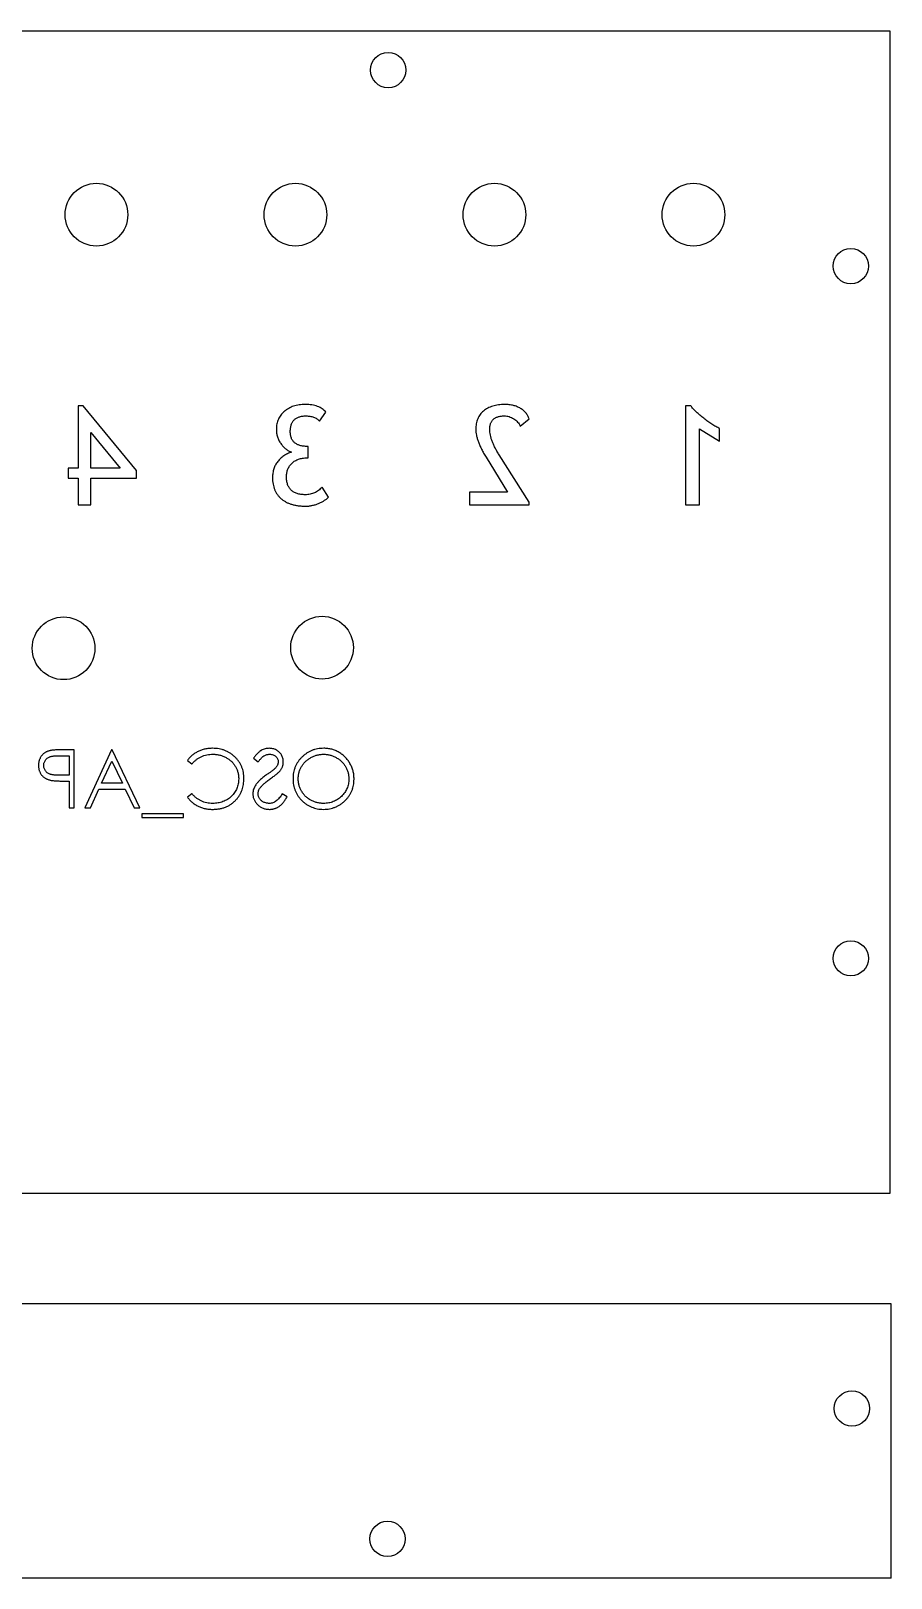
# Model space of a CAD drawing. Header units: millimetres. Extents: x 475 to 703, y 573 to 771.
# Drawn here: x 593.5 to 703.3, y 573.5 to 770.8 of the extents above; entities that cross this region are included whole.
import ezdxf

# ---------------------------------------------------------------- set-up
doc = ezdxf.new("R2010")
doc.units = ezdxf.units.MM

msp = doc.modelspace()

# ---------------------------------------------------------------- linework, layer by layer
at = {"color": 7, "linetype": 'Continuous', "lineweight": 25}
for p, q in [((475.05, 770.81), (703.15, 770.81)), ((703.15, 770.81), (703.15, 622.51)), ((600.18, 723), (599.53, 723)), ((599.53, 723), (599.53, 715.05)), ((606.99, 714.74), (600.18, 723)), ((677.72, 723), (677.04, 723)), ((677.04, 723), (677.04, 710.35)), ((630.34, 721.05), (631.15, 722.19)), ((655.96, 720.4), (657.09, 721.31)), ((601.15, 719.59), (604.88, 715.05)), ((601.15, 715.05), (601.15, 719.59)), ((678.82, 720.04), (681.41, 718.46)), ((678.82, 710.35), (678.82, 720.04)), ((681.41, 718.46), (681.41, 720.08)), ((628.88, 717.81), (628.8, 717.81)), ((628.88, 716.35), (628.88, 717.81)), ((651.6, 716.43), (654.34, 711.97)), ((657.09, 710.69), (653.27, 716.73)), ((599.53, 715.05), (598.24, 715.05)), ((598.24, 715.05), (598.24, 713.75)), ((604.88, 715.05), (601.15, 715.05)), ((606.99, 713.75), (606.99, 714.74)), ((628.74, 716.35), (628.88, 716.35)), ((598.24, 713.75), (599.53, 713.75)), ((599.53, 713.75), (599.53, 710.35)), ((601.15, 710.35), (601.15, 713.75)), ((601.15, 713.75), (606.99, 713.75)), ((631.47, 711.32), (630.66, 712.62)), ((654.34, 711.97), (649.47, 711.97)), ((649.47, 711.97), (649.47, 710.35)), ((657.09, 710.35), (657.09, 710.69)), ((599.53, 710.35), (601.15, 710.35)), ((649.47, 710.35), (657.09, 710.35)), ((677.04, 710.35), (678.82, 710.35)), ((599.04, 679.11), (597.58, 679.11)), ((599.04, 671.7), (599.04, 679.11)), ((603.78, 679.11), (600.37, 671.7)), ((603.88, 679.11), (603.78, 679.11)), ((607.39, 671.7), (603.88, 679.11)), ((597.02, 678.35), (598.37, 678.35)), ((598.37, 678.35), (598.37, 675.88)), ((602.53, 674.84), (603.84, 677.67)), ((603.84, 677.67), (605.18, 674.84)), ((613.47, 677.75), (614.05, 677.31)), ((621.93, 678.05), (622.53, 677.59)), ((598.37, 675.88), (597.07, 675.87)), ((597.84, 675.12), (598.37, 675.12)), ((598.37, 675.12), (598.37, 671.7)), ((601.09, 671.7), (602.18, 674.08)), ((602.18, 674.08), (605.54, 674.08)), ((605.18, 674.84), (602.53, 674.84)), ((605.54, 674.08), (606.67, 671.7)), ((614.05, 673.51), (613.47, 673.07)), ((626.2, 673.13), (625.57, 673.51)), ((598.37, 671.7), (599.04, 671.7)), ((600.37, 671.7), (601.09, 671.7)), ((606.67, 671.7), (607.39, 671.7)), ((607.68, 670.94), (607.68, 670.47)), ((613, 670.94), (607.68, 670.94)), ((607.68, 670.47), (613, 670.47)), ((613, 670.47), (613, 670.94)), ((703.15, 622.51), (475.05, 622.51)), ((703.29, 608.46), (475.19, 608.46)), ((703.29, 573.46), (703.29, 608.46)), ((703.29, 573.46), (475.19, 573.46))]:
    msp.add_line(p, q, dxfattribs=at)
for centre, radius in [((639.1, 765.81), 2.25), ((601.87, 747.37), 4), ((627.27, 747.37), 4), ((652.67, 747.37), 4), ((678.07, 747.37), 4), ((698.15, 740.81), 2.25), ((597.67, 692.06), 4), ((630.66, 692.14), 4), ((698.15, 652.51), 2.25), ((698.29, 595.09), 2.25), ((639.02, 578.46), 2.25)]:
    msp.add_circle(centre, radius, dxfattribs=at)
for points, knots in [([(628.51, 723.16), (628.38, 723.16), (628.12, 723.15), (627.74, 723.11), (627.38, 723.04), (627.03, 722.95), (626.71, 722.82), (626.4, 722.67), (626.12, 722.49), (625.85, 722.28), (625.61, 722.06), (625.4, 721.81), (625.23, 721.55), (625.08, 721.28), (624.96, 720.98), (624.88, 720.68), (624.83, 720.35), (624.83, 720.13), (624.83, 720.02)], [0, 0, 0, 0, 0.073377, 0.143895, 0.211417, 0.27693, 0.340518, 0.403191, 0.464888, 0.527122, 0.588252, 0.647533, 0.705059, 0.762736, 0.819818, 0.878284, 0.937808, 1, 1, 1, 1]), ([(631.15, 722.19), (631.08, 722.26), (630.94, 722.42), (630.69, 722.62), (630.41, 722.79), (630.09, 722.92), (629.74, 723.03), (629.36, 723.11), (628.95, 723.15), (628.66, 723.16), (628.51, 723.16)], [0, 0, 0, 0, 0.10783, 0.216249, 0.328734, 0.44654, 0.570522, 0.703766, 0.846608, 1, 1, 1, 1]), ([(654, 723.16), (653.86, 723.16), (653.58, 723.15), (653.18, 723.11), (652.8, 723.05), (652.44, 722.96), (652.12, 722.84), (651.81, 722.7), (651.53, 722.53), (651.27, 722.33), (651.03, 722.11), (650.83, 721.87), (650.66, 721.61), (650.52, 721.32), (650.42, 721.02), (650.34, 720.69), (650.29, 720.34), (650.29, 720.1), (650.28, 719.98)], [0, 0, 0, 0, 0.076774, 0.149316, 0.217878, 0.283909, 0.347053, 0.407543, 0.466767, 0.525145, 0.582338, 0.638777, 0.694905, 0.751901, 0.809976, 0.870135, 0.933253, 1, 1, 1, 1]), ([(657.09, 721.31), (657.07, 721.38), (657.02, 721.52), (656.92, 721.72), (656.81, 721.9), (656.68, 722.08), (656.53, 722.24), (656.37, 722.39), (656.19, 722.54), (655.99, 722.66), (655.78, 722.78), (655.56, 722.88), (655.32, 722.97), (655.08, 723.04), (654.82, 723.09), (654.56, 723.13), (654.28, 723.15), (654.09, 723.16), (654, 723.16)], [0, 0, 0, 0, 0.0569668, 0.1133665, 0.1693516, 0.2261021, 0.2823946, 0.3404974, 0.3998927, 0.4611051, 0.523435, 0.5869273, 0.6513506, 0.7170338, 0.7841498, 0.8539133, 0.9257517, 1, 1, 1, 1]), ([(681.41, 720.08), (681.25, 720.16), (680.91, 720.34), (680.42, 720.65), (679.9, 721), (679.38, 721.39), (678.88, 721.8), (678.44, 722.2), (678.04, 722.59), (677.82, 722.87), (677.72, 723)], [0, 0, 0, 0, 0.116413, 0.240218, 0.37211, 0.511774, 0.650378, 0.777463, 0.893828, 1, 1, 1, 1]), ([(626.61, 719.71), (626.61, 719.79), (626.61, 719.95), (626.64, 720.17), (626.68, 720.38), (626.73, 720.58), (626.8, 720.76), (626.89, 720.92), (626.99, 721.07), (627.11, 721.21), (627.24, 721.32), (627.39, 721.43), (627.56, 721.51), (627.74, 721.58), (627.93, 721.63), (628.14, 721.67), (628.37, 721.7), (628.53, 721.7), (628.61, 721.7)], [0, 0, 0, 0, 0.074426, 0.144472, 0.210661, 0.272402, 0.332166, 0.388913, 0.444729, 0.499093, 0.554045, 0.609215, 0.666297, 0.72606, 0.788556, 0.854745, 0.924791, 1, 1, 1, 1]), ([(628.61, 721.7), (628.7, 721.7), (628.87, 721.69), (629.12, 721.66), (629.36, 721.61), (629.58, 721.54), (629.8, 721.45), (629.99, 721.34), (630.18, 721.21), (630.28, 721.1), (630.34, 721.05)], [0, 0, 0, 0, 0.1402061, 0.2732714, 0.4002011, 0.5234225, 0.6441405, 0.7624751, 0.8809827, 1, 1, 1, 1]), ([(652.07, 719.96), (652.07, 720.03), (652.07, 720.16), (652.09, 720.36), (652.13, 720.55), (652.18, 720.72), (652.24, 720.88), (652.32, 721.02), (652.42, 721.15), (652.53, 721.27), (652.65, 721.37), (652.79, 721.46), (652.94, 721.53), (653.11, 721.59), (653.29, 721.64), (653.48, 721.67), (653.69, 721.7), (653.83, 721.7), (653.91, 721.7)], [0, 0, 0, 0, 0.072342, 0.140638, 0.205551, 0.266211, 0.32477, 0.380522, 0.435404, 0.49025, 0.544673, 0.600724, 0.659154, 0.719506, 0.783525, 0.851543, 0.923306, 1, 1, 1, 1]), ([(653.91, 721.7), (654.02, 721.7), (654.23, 721.69), (654.54, 721.62), (654.84, 721.5), (655.13, 721.34), (655.4, 721.15), (655.62, 720.92), (655.82, 720.68), (655.91, 720.49), (655.96, 720.4)], [0, 0, 0, 0, 0.1253174, 0.2502454, 0.3758883, 0.5059724, 0.6351454, 0.7586154, 0.8796502, 1, 1, 1, 1]), ([(624.83, 720.02), (624.83, 719.93), (624.83, 719.76), (624.86, 719.51), (624.9, 719.27), (624.97, 719.03), (625.05, 718.8), (625.15, 718.58), (625.27, 718.37), (625.45, 718.1), (625.7, 717.79), (626.03, 717.49), (626.38, 717.24), (626.64, 717.13), (626.77, 717.08)], [0, 0, 0, 0, 0.069017, 0.136292, 0.20233, 0.267441, 0.332253, 0.397332, 0.462412, 0.528231, 0.655579, 0.775196, 0.888648, 1, 1, 1, 1]), ([(628.8, 717.81), (628.71, 717.81), (628.54, 717.81), (628.29, 717.84), (628.06, 717.87), (627.85, 717.92), (627.65, 717.99), (627.47, 718.07), (627.3, 718.17), (627.16, 718.28), (627.03, 718.41), (626.91, 718.55), (626.82, 718.71), (626.74, 718.88), (626.68, 719.07), (626.64, 719.27), (626.61, 719.48), (626.61, 719.63), (626.61, 719.71)], [0, 0, 0, 0, 0.080046, 0.155039, 0.225199, 0.291179, 0.353833, 0.413495, 0.470214, 0.52569, 0.579574, 0.633247, 0.688661, 0.744601, 0.803883, 0.865305, 0.930618, 1, 1, 1, 1]), ([(650.28, 719.98), (650.29, 719.86), (650.3, 719.6), (650.36, 719.21), (650.47, 718.81), (650.61, 718.37), (650.8, 717.92), (651.03, 717.44), (651.29, 716.93), (651.49, 716.6), (651.6, 716.43)], [0, 0, 0, 0, 0.095381, 0.197152, 0.307669, 0.42625, 0.554711, 0.692872, 0.841093, 1, 1, 1, 1]), ([(653.27, 716.73), (653.17, 716.89), (652.99, 717.19), (652.74, 717.64), (652.54, 718.07), (652.36, 718.48), (652.23, 718.87), (652.14, 719.25), (652.08, 719.61), (652.07, 719.84), (652.07, 719.96)], [0, 0, 0, 0, 0.156384, 0.302282, 0.439639, 0.5678917, 0.6866414, 0.7976625, 0.9023491, 1, 1, 1, 1]), ([(626.77, 717.08), (626.68, 717.05), (626.5, 716.99), (626.24, 716.88), (626, 716.75), (625.77, 716.61), (625.56, 716.45), (625.35, 716.28), (625.17, 716.09), (625, 715.89), (624.84, 715.67), (624.71, 715.44), (624.6, 715.2), (624.5, 714.95), (624.43, 714.69), (624.38, 714.41), (624.35, 714.13), (624.34, 713.94), (624.34, 713.84)], [0, 0, 0, 0, 0.065965, 0.130501, 0.193383, 0.254659, 0.316125, 0.37668, 0.437069, 0.498066, 0.558847, 0.619525, 0.680347, 0.741203, 0.803213, 0.867131, 0.93257, 1, 1, 1, 1]), ([(626.12, 713.97), (626.13, 714.05), (626.13, 714.22), (626.17, 714.47), (626.22, 714.7), (626.3, 714.93), (626.4, 715.14), (626.52, 715.34), (626.67, 715.52), (626.84, 715.69), (627.02, 715.85), (627.23, 715.98), (627.44, 716.09), (627.67, 716.19), (627.92, 716.26), (628.18, 716.31), (628.45, 716.34), (628.64, 716.35), (628.74, 716.35)], [0, 0, 0, 0, 0.065, 0.127407, 0.187641, 0.247052, 0.305148, 0.363467, 0.422339, 0.482681, 0.543257, 0.604364, 0.665606, 0.727569, 0.791857, 0.85817, 0.927364, 1, 1, 1, 1]), ([(624.34, 713.84), (624.34, 713.7), (624.35, 713.42), (624.4, 713.02), (624.49, 712.64), (624.61, 712.29), (624.77, 711.96), (624.96, 711.66), (625.18, 711.38), (625.44, 711.13), (625.74, 710.91), (626.06, 710.71), (626.4, 710.55), (626.78, 710.42), (627.18, 710.32), (627.61, 710.24), (628.07, 710.2), (628.39, 710.19), (628.55, 710.19)], [0, 0, 0, 0, 0.067297, 0.13064, 0.191417, 0.249895, 0.307178, 0.363137, 0.419457, 0.476347, 0.534303, 0.592853, 0.653542, 0.715949, 0.781667, 0.850757, 0.923119, 1, 1, 1, 1]), ([(628.52, 711.65), (628.43, 711.65), (628.24, 711.65), (627.96, 711.68), (627.71, 711.72), (627.48, 711.79), (627.26, 711.87), (627.06, 711.97), (626.88, 712.09), (626.72, 712.22), (626.58, 712.38), (626.46, 712.55), (626.35, 712.74), (626.27, 712.95), (626.2, 713.18), (626.16, 713.43), (626.13, 713.69), (626.13, 713.87), (626.12, 713.97)], [0, 0, 0, 0, 0.076124, 0.147218, 0.214435, 0.277504, 0.337589, 0.395579, 0.450991, 0.505883, 0.560664, 0.615727, 0.672273, 0.730748, 0.792721, 0.857336, 0.926521, 1, 1, 1, 1]), ([(630.66, 712.62), (630.59, 712.54), (630.45, 712.39), (630.22, 712.19), (629.97, 712.02), (629.71, 711.88), (629.43, 711.78), (629.14, 711.7), (628.84, 711.66), (628.63, 711.65), (628.52, 711.65)], [0, 0, 0, 0, 0.129817, 0.255601, 0.377952, 0.499233, 0.62105, 0.743983, 0.869494, 1, 1, 1, 1]), ([(628.55, 710.19), (628.69, 710.19), (628.97, 710.2), (629.38, 710.27), (629.8, 710.37), (630.2, 710.52), (630.57, 710.69), (630.91, 710.88), (631.22, 711.09), (631.39, 711.25), (631.47, 711.32)], [0, 0, 0, 0, 0.130508, 0.260788, 0.392808, 0.527261, 0.65842, 0.780126, 0.893648, 1, 1, 1, 1]), ([(595.9, 679), (595.84, 678.99), (595.74, 678.96), (595.6, 678.9), (595.46, 678.84), (595.33, 678.76), (595.2, 678.68), (595.08, 678.58), (594.97, 678.47), (594.87, 678.35), (594.78, 678.23), (594.7, 678.09), (594.63, 677.95), (594.57, 677.8), (594.53, 677.64), (594.5, 677.48), (594.48, 677.3), (594.48, 677.19), (594.48, 677.12)], [0, 0, 0, 0, 0.062481, 0.12349, 0.183411, 0.243153, 0.302127, 0.36171, 0.421842, 0.482932, 0.544552, 0.605681, 0.66768, 0.729984, 0.794551, 0.860346, 0.928907, 1, 1, 1, 1]), ([(597.58, 679.11), (597.48, 679.11), (597.29, 679.11), (597.02, 679.11), (596.77, 679.1), (596.54, 679.08), (596.35, 679.07), (596.17, 679.05), (596.02, 679.03), (595.94, 679.01), (595.9, 679)], [0, 0, 0, 0, 0.176956, 0.339055, 0.486318, 0.618781, 0.735619, 0.838742, 0.926457, 1, 1, 1, 1]), ([(616.7, 679.3), (616.62, 679.3), (616.45, 679.3), (616.2, 679.28), (615.96, 679.25), (615.72, 679.2), (615.49, 679.15), (615.27, 679.07), (615.05, 678.99), (614.84, 678.9), (614.64, 678.79), (614.44, 678.67), (614.26, 678.54), (614.08, 678.41), (613.91, 678.26), (613.75, 678.1), (613.61, 677.93), (613.52, 677.81), (613.47, 677.75)], [0, 0, 0, 0, 0.0685475, 0.1356829, 0.201215, 0.2656822, 0.3292668, 0.3923954, 0.4550698, 0.5171269, 0.57879, 0.6397399, 0.7001915, 0.7598062, 0.8196283, 0.8793548, 0.9395116, 1, 1, 1, 1]), ([(620.69, 675.45), (620.69, 675.58), (620.68, 675.85), (620.63, 676.23), (620.54, 676.6), (620.41, 676.95), (620.25, 677.29), (620.06, 677.61), (619.82, 677.91), (619.56, 678.19), (619.27, 678.45), (618.95, 678.68), (618.62, 678.87), (618.27, 679.03), (617.91, 679.15), (617.52, 679.24), (617.12, 679.29), (616.84, 679.3), (616.7, 679.3)], [0, 0, 0, 0, 0.064558, 0.127014, 0.187955, 0.248014, 0.307748, 0.368235, 0.42947, 0.492743, 0.556258, 0.618217, 0.679655, 0.741246, 0.803415, 0.866815, 0.932328, 1, 1, 1, 1]), ([(623.9, 679.3), (623.81, 679.3), (623.64, 679.29), (623.38, 679.24), (623.14, 679.15), (622.94, 679.06), (622.78, 678.96), (622.67, 678.87), (622.55, 678.77), (622.42, 678.65), (622.3, 678.52), (622.18, 678.38), (622.05, 678.22), (621.97, 678.11), (621.93, 678.05)], [0, 0, 0, 0, 0.107233, 0.213252, 0.31883, 0.426794, 0.483646, 0.543604, 0.608308, 0.677127, 0.750686, 0.828713, 0.91219, 1, 1, 1, 1]), ([(625.72, 677.57), (625.72, 677.65), (625.72, 677.81), (625.67, 678.03), (625.6, 678.25), (625.49, 678.45), (625.36, 678.64), (625.21, 678.81), (625.03, 678.95), (624.83, 679.08), (624.61, 679.18), (624.38, 679.25), (624.14, 679.29), (623.98, 679.3), (623.9, 679.3)], [0, 0, 0, 0, 0.0837854, 0.1657799, 0.24628, 0.3274609, 0.408797, 0.4897152, 0.571376, 0.6555233, 0.7410195, 0.8265468, 0.9119889, 1, 1, 1, 1]), ([(630.9, 679.3), (630.76, 679.3), (630.49, 679.29), (630.1, 679.24), (629.72, 679.15), (629.36, 679.03), (629.01, 678.87), (628.69, 678.67), (628.38, 678.44), (628.09, 678.18), (627.82, 677.89), (627.59, 677.59), (627.4, 677.27), (627.24, 676.93), (627.11, 676.57), (627.02, 676.2), (626.97, 675.81), (626.96, 675.54), (626.96, 675.41)], [0, 0, 0, 0, 0.06657, 0.130749, 0.193413, 0.254989, 0.316114, 0.377262, 0.439401, 0.502971, 0.566525, 0.628231, 0.689091, 0.749345, 0.81017, 0.87161, 0.934869, 1, 1, 1, 1]), ([(634.75, 675.37), (634.75, 675.46), (634.74, 675.64), (634.72, 675.9), (634.68, 676.15), (634.62, 676.41), (634.55, 676.65), (634.46, 676.89), (634.35, 677.13), (634.23, 677.36), (634.1, 677.58), (633.95, 677.79), (633.8, 677.99), (633.62, 678.17), (633.44, 678.34), (633.25, 678.5), (633.05, 678.65), (632.83, 678.79), (632.6, 678.91), (632.37, 679.01), (632.14, 679.1), (631.9, 679.18), (631.66, 679.23), (631.41, 679.27), (631.16, 679.3), (630.99, 679.3), (630.9, 679.3)], [0, 0, 0, 0, 0.043209, 0.0858729, 0.12812, 0.170152, 0.2119176, 0.253753, 0.2960064, 0.3384434, 0.3810154, 0.4228205, 0.4640891, 0.5051258, 0.545975, 0.5869852, 0.6283386, 0.6700838, 0.7119916, 0.7530392, 0.7940494, 0.8348855, 0.8754983, 0.9165473, 0.9580038, 1, 1, 1, 1]), ([(594.48, 677.12), (594.48, 677.06), (594.48, 676.94), (594.5, 676.77), (594.53, 676.6), (594.57, 676.45), (594.63, 676.3), (594.7, 676.15), (594.78, 676.02), (594.87, 675.89), (594.97, 675.78), (595.08, 675.67), (595.21, 675.57), (595.34, 675.49), (595.48, 675.41), (595.63, 675.35), (595.79, 675.29), (595.9, 675.26), (595.95, 675.24)], [0, 0, 0, 0, 0.070119, 0.137192, 0.202016, 0.264631, 0.326117, 0.38601, 0.445812, 0.505298, 0.564633, 0.624283, 0.683902, 0.743953, 0.805388, 0.868388, 0.933084, 1, 1, 1, 1]), ([(595.14, 677.12), (595.14, 677.18), (595.15, 677.3), (595.19, 677.47), (595.26, 677.64), (595.35, 677.79), (595.46, 677.93), (595.59, 678.06), (595.74, 678.15), (595.87, 678.22), (596, 678.25), (596.1, 678.28), (596.22, 678.3), (596.35, 678.32), (596.5, 678.34), (596.66, 678.35), (596.83, 678.35), (596.95, 678.35), (597.02, 678.35)], [0, 0, 0, 0, 0.070044, 0.139238, 0.208197, 0.279173, 0.349987, 0.418354, 0.48761, 0.557411, 0.59533, 0.637964, 0.685913, 0.738185, 0.796103, 0.858517, 0.926658, 1, 1, 1, 1]), ([(597.07, 675.87), (597.01, 675.87), (596.89, 675.87), (596.71, 675.87), (596.55, 675.88), (596.4, 675.9), (596.26, 675.92), (596.14, 675.94), (596.02, 675.97), (595.9, 676.01), (595.75, 676.08), (595.59, 676.17), (595.46, 676.3), (595.35, 676.44), (595.26, 676.6), (595.19, 676.76), (595.15, 676.94), (595.14, 677.06), (595.14, 677.12)], [0, 0, 0, 0, 0.072538, 0.140034, 0.202496, 0.260575, 0.313228, 0.361583, 0.404878, 0.444127, 0.5164, 0.586507, 0.655085, 0.724384, 0.793974, 0.861638, 0.930111, 1, 1, 1, 1]), ([(614.05, 677.31), (614.1, 677.36), (614.18, 677.45), (614.31, 677.59), (614.45, 677.72), (614.59, 677.84), (614.74, 677.95), (614.9, 678.05), (615.06, 678.15), (615.29, 678.26), (615.59, 678.37), (615.96, 678.47), (616.35, 678.53), (616.61, 678.54), (616.75, 678.54)], [0, 0, 0, 0, 0.0631633, 0.1254749, 0.1871212, 0.2482943, 0.3092949, 0.3698501, 0.4309734, 0.492456, 0.616148, 0.7408437, 0.8681826, 1, 1, 1, 1]), ([(616.75, 678.54), (616.82, 678.54), (616.97, 678.54), (617.19, 678.52), (617.4, 678.49), (617.61, 678.44), (617.82, 678.38), (618.02, 678.31), (618.22, 678.22), (618.42, 678.12), (618.6, 678.01), (618.78, 677.9), (618.94, 677.77), (619.1, 677.63), (619.24, 677.49), (619.37, 677.33), (619.49, 677.17), (619.61, 676.99), (619.71, 676.81), (619.79, 676.63), (619.86, 676.44), (619.92, 676.24), (619.97, 676.04), (620, 675.83), (620.02, 675.62), (620.03, 675.47), (620.03, 675.4)], [0, 0, 0, 0, 0.043955, 0.087502, 0.130463, 0.172752, 0.215403, 0.25765, 0.300153, 0.343121, 0.385925, 0.427686, 0.468818, 0.509492, 0.549883, 0.58998, 0.630405, 0.670869, 0.711384, 0.751627, 0.791776, 0.832459, 0.873319, 0.914543, 0.956924, 1, 1, 1, 1]), ([(622.53, 677.59), (622.56, 677.64), (622.63, 677.73), (622.74, 677.85), (622.84, 677.97), (622.94, 678.07), (623.03, 678.16), (623.12, 678.24), (623.2, 678.3), (623.31, 678.37), (623.45, 678.44), (623.62, 678.5), (623.79, 678.53), (623.91, 678.54), (623.97, 678.54)], [0, 0, 0, 0, 0.0984694, 0.1896291, 0.2741841, 0.3521832, 0.4231989, 0.4885509, 0.5484733, 0.6014402, 0.7011981, 0.7995918, 0.8985451, 1, 1, 1, 1]), ([(623.97, 678.54), (624.05, 678.54), (624.2, 678.53), (624.41, 678.48), (624.6, 678.4), (624.76, 678.28), (624.89, 678.13), (624.99, 677.97), (625.05, 677.79), (625.06, 677.67), (625.06, 677.6)], [0, 0, 0, 0, 0.143073, 0.275903, 0.402371, 0.528414, 0.650356, 0.765895, 0.880774, 1, 1, 1, 1]), ([(625.06, 677.6), (625.06, 677.56), (625.06, 677.48), (625.03, 677.37), (625, 677.25), (624.96, 677.13), (624.89, 677.02), (624.81, 676.9), (624.7, 676.77), (624.62, 676.69), (624.57, 676.65)], [0, 0, 0, 0, 0.107285, 0.214746, 0.322939, 0.434116, 0.553412, 0.686073, 0.834256, 1, 1, 1, 1]), ([(625.31, 676.44), (625.34, 676.49), (625.41, 676.57), (625.49, 676.71), (625.57, 676.85), (625.62, 676.99), (625.67, 677.13), (625.7, 677.27), (625.72, 677.42), (625.72, 677.52), (625.72, 677.57)], [0, 0, 0, 0, 0.133507, 0.262559, 0.388264, 0.512667, 0.633722, 0.755394, 0.877553, 1, 1, 1, 1]), ([(627.62, 675.41), (627.63, 675.48), (627.63, 675.63), (627.65, 675.84), (627.68, 676.04), (627.73, 676.24), (627.79, 676.44), (627.86, 676.63), (627.95, 676.81), (628.05, 676.99), (628.16, 677.16), (628.28, 677.33), (628.41, 677.48), (628.55, 677.63), (628.71, 677.76), (628.88, 677.89), (629.05, 678.01), (629.24, 678.12), (629.43, 678.22), (629.63, 678.3), (629.83, 678.38), (630.03, 678.44), (630.24, 678.48), (630.44, 678.52), (630.66, 678.54), (630.8, 678.54), (630.87, 678.54)], [0, 0, 0, 0, 0.042915, 0.08513, 0.126473, 0.167453, 0.207976, 0.248249, 0.28875, 0.32967, 0.370537, 0.411129, 0.451819, 0.492406, 0.533486, 0.575263, 0.617441, 0.660672, 0.70394, 0.746868, 0.789079, 0.831104, 0.873238, 0.915166, 0.957381, 1, 1, 1, 1]), ([(630.87, 678.54), (630.94, 678.54), (631.08, 678.54), (631.29, 678.52), (631.49, 678.48), (631.69, 678.44), (631.89, 678.38), (632.09, 678.31), (632.28, 678.22), (632.47, 678.12), (632.66, 678.01), (632.83, 677.89), (633, 677.76), (633.15, 677.62), (633.29, 677.47), (633.43, 677.32), (633.55, 677.15), (633.66, 676.98), (633.76, 676.8), (633.85, 676.61), (633.92, 676.42), (633.98, 676.22), (634.03, 676.02), (634.06, 675.81), (634.08, 675.59), (634.08, 675.45), (634.08, 675.38)], [0, 0, 0, 0, 0.042023, 0.083645, 0.124984, 0.166247, 0.207702, 0.249631, 0.291742, 0.334743, 0.37746, 0.419556, 0.461044, 0.502096, 0.542891, 0.583801, 0.624864, 0.666225, 0.707399, 0.748557, 0.789655, 0.83074, 0.87207, 0.913993, 0.956498, 1, 1, 1, 1]), ([(595.95, 675.24), (596, 675.23), (596.1, 675.21), (596.27, 675.19), (596.47, 675.17), (596.69, 675.15), (596.94, 675.14), (597.21, 675.13), (597.52, 675.12), (597.73, 675.12), (597.84, 675.12)], [0, 0, 0, 0, 0.075173, 0.164746, 0.268017, 0.385912, 0.517789, 0.663691, 0.824413, 1, 1, 1, 1]), ([(620.03, 675.4), (620.02, 675.29), (620.02, 675.08), (619.97, 674.76), (619.9, 674.46), (619.79, 674.17), (619.66, 673.9), (619.5, 673.64), (619.31, 673.39), (619.08, 673.16), (618.84, 672.96), (618.58, 672.77), (618.31, 672.62), (618.02, 672.49), (617.71, 672.39), (617.39, 672.32), (617.05, 672.28), (616.82, 672.28), (616.7, 672.27)], [0, 0, 0, 0, 0.064323, 0.12629, 0.186726, 0.246146, 0.305576, 0.365429, 0.426326, 0.48884, 0.551725, 0.613919, 0.675484, 0.737334, 0.800229, 0.864502, 0.931041, 1, 1, 1, 1]), ([(619.75, 672.81), (619.83, 672.9), (619.98, 673.08), (620.17, 673.38), (620.33, 673.69), (620.46, 674.02), (620.56, 674.35), (620.64, 674.71), (620.68, 675.07), (620.69, 675.32), (620.69, 675.45)], [0, 0, 0, 0, 0.124329, 0.247156, 0.36878, 0.490734, 0.613614, 0.738958, 0.867311, 1, 1, 1, 1]), ([(623.58, 675.91), (623.5, 675.85), (623.34, 675.74), (623.12, 675.57), (622.92, 675.4), (622.74, 675.24), (622.57, 675.08), (622.43, 674.93), (622.31, 674.79), (622.17, 674.6), (622.04, 674.37), (621.92, 674.09), (621.84, 673.8), (621.84, 673.61), (621.83, 673.52)], [0, 0, 0, 0, 0.0969723, 0.1877734, 0.2723961, 0.351321, 0.4243348, 0.4919088, 0.5542332, 0.6112677, 0.7163478, 0.8145401, 0.9084955, 1, 1, 1, 1]), ([(622.76, 674.26), (622.79, 674.3), (622.86, 674.39), (622.98, 674.52), (623.12, 674.66), (623.28, 674.8), (623.46, 674.95), (623.65, 675.11), (623.87, 675.27), (624.02, 675.38), (624.1, 675.44)], [0, 0, 0, 0, 0.0902792, 0.1895299, 0.2991979, 0.4189259, 0.5483763, 0.6881364, 0.8390835, 1, 1, 1, 1]), ([(624.57, 676.65), (624.56, 676.63), (624.52, 676.6), (624.45, 676.54), (624.35, 676.47), (624.24, 676.39), (624.1, 676.29), (623.95, 676.17), (623.77, 676.05), (623.64, 675.96), (623.58, 675.91)], [0, 0, 0, 0, 0.052594, 0.124952, 0.218094, 0.333502, 0.468789, 0.624938, 0.801683, 1, 1, 1, 1]), ([(624.1, 675.44), (624.17, 675.49), (624.32, 675.6), (624.53, 675.76), (624.72, 675.9), (624.88, 676.03), (625.02, 676.15), (625.14, 676.26), (625.23, 676.35), (625.29, 676.42), (625.31, 676.44)], [0, 0, 0, 0, 0.181535, 0.347082, 0.495568, 0.628357, 0.74552, 0.845831, 0.930782, 1, 1, 1, 1]), ([(626.96, 675.41), (626.96, 675.28), (626.97, 675.01), (627.02, 674.63), (627.11, 674.26), (627.24, 673.9), (627.39, 673.56), (627.59, 673.24), (627.82, 672.93), (628.08, 672.64), (628.37, 672.38), (628.68, 672.15), (629, 671.95), (629.34, 671.79), (629.69, 671.67), (630.06, 671.58), (630.45, 671.52), (630.71, 671.52), (630.84, 671.51)], [0, 0, 0, 0, 0.0652265, 0.128569, 0.1903204, 0.251378, 0.3123875, 0.3737887, 0.4364312, 0.5005668, 0.5646868, 0.6271355, 0.6884554, 0.7492457, 0.8101552, 0.8716709, 0.9347735, 1, 1, 1, 1]), ([(630.87, 672.27), (630.8, 672.27), (630.65, 672.28), (630.43, 672.3), (630.22, 672.33), (630.01, 672.38), (629.81, 672.43), (629.61, 672.5), (629.42, 672.59), (629.22, 672.68), (629.04, 672.79), (628.87, 672.91), (628.71, 673.04), (628.55, 673.17), (628.41, 673.32), (628.28, 673.48), (628.16, 673.64), (628.05, 673.82), (627.95, 674), (627.86, 674.19), (627.79, 674.38), (627.73, 674.57), (627.68, 674.78), (627.65, 674.98), (627.63, 675.2), (627.63, 675.34), (627.62, 675.41)], [0, 0, 0, 0, 0.043633, 0.086538, 0.129177, 0.171436, 0.213416, 0.255266, 0.297369, 0.339941, 0.382347, 0.423953, 0.464871, 0.505572, 0.546003, 0.586568, 0.627065, 0.668271, 0.709549, 0.750428, 0.791096, 0.832027, 0.873136, 0.914611, 0.956956, 1, 1, 1, 1]), ([(630.84, 671.51), (630.98, 671.52), (631.24, 671.52), (631.63, 671.58), (632, 671.67), (632.36, 671.79), (632.7, 671.95), (633.02, 672.14), (633.33, 672.38), (633.62, 672.64), (633.88, 672.92), (634.12, 673.23), (634.31, 673.55), (634.47, 673.89), (634.6, 674.24), (634.68, 674.6), (634.74, 674.98), (634.74, 675.24), (634.75, 675.37)], [0, 0, 0, 0, 0.0658189, 0.1297465, 0.192072, 0.2534594, 0.3145696, 0.3762799, 0.4390257, 0.503267, 0.5674928, 0.6297048, 0.6909996, 0.7514517, 0.8120044, 0.8731497, 0.9356355, 1, 1, 1, 1]), ([(634.08, 675.38), (634.08, 675.27), (634.07, 675.06), (634.03, 674.75), (633.96, 674.46), (633.85, 674.17), (633.72, 673.9), (633.56, 673.64), (633.36, 673.4), (633.14, 673.17), (632.9, 672.96), (632.65, 672.78), (632.38, 672.62), (632.1, 672.49), (631.81, 672.39), (631.51, 672.33), (631.19, 672.28), (630.98, 672.28), (630.87, 672.27)], [0, 0, 0, 0, 0.064504, 0.126899, 0.187747, 0.24815, 0.308586, 0.369583, 0.431827, 0.49618, 0.560668, 0.623504, 0.68526, 0.746537, 0.808327, 0.870486, 0.934317, 1, 1, 1, 1]), ([(613.47, 673.07), (613.52, 673.01), (613.61, 672.89), (613.76, 672.72), (613.92, 672.56), (614.09, 672.41), (614.27, 672.27), (614.45, 672.14), (614.65, 672.02), (614.85, 671.92), (615.06, 671.82), (615.28, 671.74), (615.5, 671.67), (615.73, 671.61), (615.96, 671.57), (616.2, 671.54), (616.45, 671.52), (616.61, 671.51), (616.7, 671.51)], [0, 0, 0, 0, 0.061674, 0.123053, 0.183475, 0.243727, 0.304279, 0.364863, 0.425946, 0.487391, 0.54922, 0.611144, 0.673529, 0.736961, 0.800785, 0.866013, 0.932101, 1, 1, 1, 1]), ([(616.7, 672.27), (616.57, 672.28), (616.32, 672.28), (615.94, 672.34), (615.59, 672.44), (615.24, 672.58), (614.92, 672.75), (614.61, 672.96), (614.32, 673.22), (614.14, 673.41), (614.05, 673.51)], [0, 0, 0, 0, 0.1285152, 0.2529486, 0.3747547, 0.4959398, 0.6171806, 0.7409095, 0.8678111, 1, 1, 1, 1]), ([(621.83, 673.52), (621.83, 673.45), (621.83, 673.32), (621.87, 673.13), (621.91, 672.94), (621.98, 672.76), (622.07, 672.58), (622.18, 672.42), (622.3, 672.26), (622.45, 672.11), (622.6, 671.97), (622.77, 671.85), (622.95, 671.74), (623.13, 671.66), (623.32, 671.59), (623.52, 671.55), (623.73, 671.52), (623.87, 671.52), (623.95, 671.51)], [0, 0, 0, 0, 0.0614843, 0.1217745, 0.1809196, 0.2402561, 0.3001144, 0.3611459, 0.4235006, 0.4886694, 0.5539541, 0.6175813, 0.6802384, 0.7421874, 0.8046632, 0.868259, 0.9330203, 1, 1, 1, 1]), ([(622.5, 673.53), (622.5, 673.59), (622.5, 673.72), (622.56, 673.9), (622.64, 674.08), (622.72, 674.2), (622.76, 674.26)], [0, 0, 0, 0, 0.234723, 0.477158, 0.728556, 1, 1, 1, 1]), ([(623.95, 672.27), (623.88, 672.28), (623.75, 672.28), (623.56, 672.31), (623.38, 672.37), (623.2, 672.44), (623.04, 672.53), (622.9, 672.64), (622.77, 672.77), (622.67, 672.91), (622.6, 673.06), (622.54, 673.21), (622.5, 673.37), (622.5, 673.47), (622.5, 673.53)], [0, 0, 0, 0, 0.091264, 0.18093, 0.270088, 0.360156, 0.448343, 0.532666, 0.613834, 0.693982, 0.772716, 0.849335, 0.923967, 1, 1, 1, 1]), ([(625.57, 673.51), (625.52, 673.41), (625.4, 673.22), (625.22, 672.97), (625.02, 672.76), (624.82, 672.58), (624.62, 672.44), (624.4, 672.35), (624.18, 672.28), (624.02, 672.28), (623.95, 672.27)], [0, 0, 0, 0, 0.159004, 0.304646, 0.438547, 0.562322, 0.677433, 0.786897, 0.893611, 1, 1, 1, 1]), ([(623.95, 671.51), (624, 671.51), (624.11, 671.52), (624.28, 671.54), (624.44, 671.56), (624.6, 671.61), (624.75, 671.66), (624.9, 671.72), (625.04, 671.8), (625.18, 671.88), (625.32, 671.99), (625.45, 672.1), (625.59, 672.24), (625.71, 672.39), (625.84, 672.55), (625.96, 672.73), (626.08, 672.92), (626.16, 673.06), (626.2, 673.13)], [0, 0, 0, 0, 0.057208, 0.113696, 0.169178, 0.224159, 0.27872, 0.333794, 0.389241, 0.445822, 0.503704, 0.564294, 0.627975, 0.695038, 0.765373, 0.839611, 0.917538, 1, 1, 1, 1]), ([(616.7, 671.51), (616.78, 671.51), (616.93, 671.52), (617.17, 671.53), (617.39, 671.56), (617.61, 671.59), (617.83, 671.64), (618.03, 671.69), (618.23, 671.76), (618.43, 671.84), (618.62, 671.92), (618.8, 672.02), (618.97, 672.13), (619.14, 672.24), (619.3, 672.37), (619.46, 672.5), (619.61, 672.65), (619.7, 672.76), (619.75, 672.81)], [0, 0, 0, 0, 0.069663, 0.13775, 0.203917, 0.26878, 0.332414, 0.394754, 0.45618, 0.516996, 0.577396, 0.637198, 0.696999, 0.756756, 0.816554, 0.876948, 0.938132, 1, 1, 1, 1])]:
    msp.add_open_spline(points, degree=3, knots=knots, dxfattribs=at)

doc.saveas('drawing.dxf')
